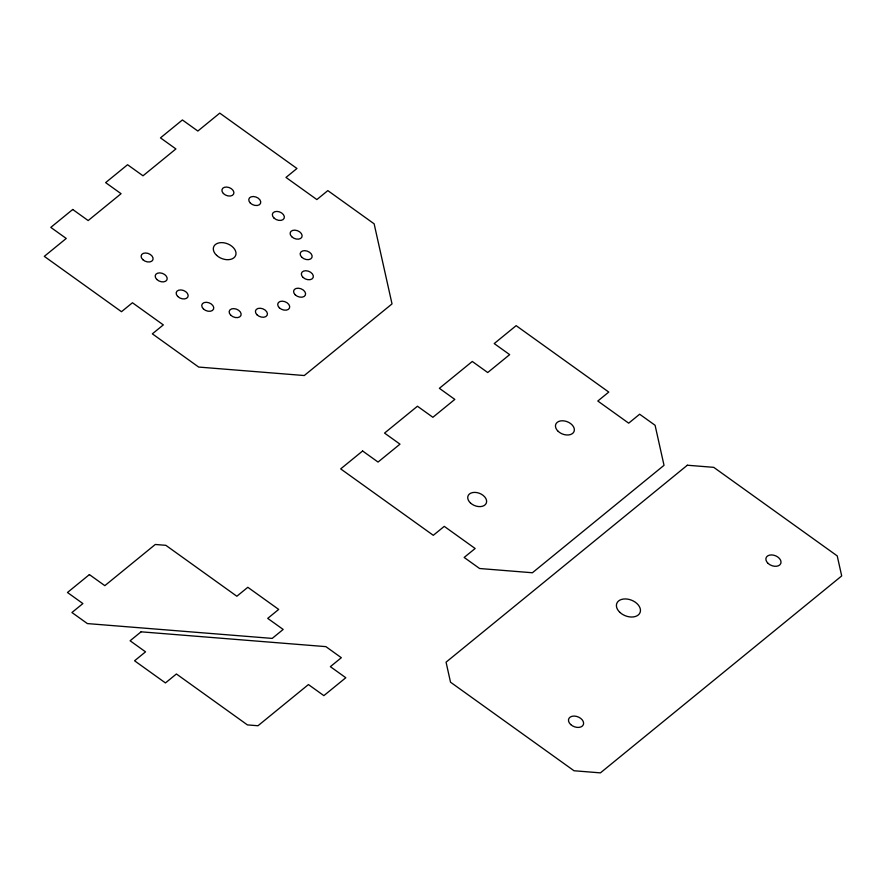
<?xml version="1.0" encoding="UTF-8"?>
<svg xmlns="http://www.w3.org/2000/svg" width="886" height="886" viewBox="0 0 886 886"><rect width="100%" height="100%" fill="white"/><g stroke="black" fill="none" stroke-linecap="round" stroke-linejoin="round"><path stroke-width="1.33" d="M72.73 209.484L50.801 227.392L66.24 238.456L44.3 256.364L121.482 311.706L132.446 302.757L163.323 324.896L152.359 333.845L198.663 367.059L304.275 375.531L392.022 303.909L374.136 223.826L327.831 190.612L316.867 199.571L285.99 177.433L296.954 168.484L219.772 113.131L197.844 131.039L182.405 119.964L160.477 137.873L175.904 148.937L143.011 175.793L127.573 164.73L105.633 182.627L121.072 193.702L88.168 220.559L72.73 209.484M89.397 574.593L67.469 592.49L82.896 603.565L71.932 612.514L87.371 623.578L272.201 638.407L283.166 629.448L267.727 618.384L278.691 609.424L247.825 587.296L236.85 596.245L165.848 545.322L155.283 544.48L104.836 585.657L89.397 574.593M141.073 631.818L130.109 640.777L145.537 651.841L134.572 660.79L165.449 682.929L176.414 673.98L247.415 724.903L257.981 725.745L308.428 684.568L323.866 695.632L345.806 677.735L330.367 666.66L341.331 657.711L325.893 646.636L141.073 631.818M362.618 450.985L340.678 468.893L433.298 535.31L444.263 526.362L475.14 548.5L464.164 557.449L479.603 568.513L532.408 572.755L664.024 465.327L655.086 425.28L639.648 414.216L628.683 423.165L597.806 401.026L608.771 392.077L516.15 325.66L494.222 343.569L509.66 354.633L487.721 372.541L472.282 361.466L439.378 388.323L454.817 399.398L432.889 417.295L417.45 406.231L384.546 433.088L399.985 444.152L378.045 462.06L362.618 450.985M687.337 465.228L446.057 662.174L450.52 682.198L574.017 770.754L600.42 772.869L841.7 575.922L837.226 555.899L713.739 467.343L687.337 465.228M619.945 612.425A12.493 8.373 21.5 0 0 640.057 612.58A12.493 8.373 21.5 0 0 625.317 598.936A12.493 8.373 21.5 0 0 619.945 612.425M570.695 724.549A7.874 5.272 21.5 0 0 583.365 724.648A7.874 5.272 21.5 0 0 574.073 716.065A7.874 5.272 21.5 0 0 570.695 724.549M768.107 563.418A7.874 5.272 21.5 0 0 780.776 563.518A7.874 5.272 21.5 0 0 771.485 554.924A7.874 5.272 21.5 0 0 768.107 563.418M470.477 502.993A9.835 6.601 21.5 0 0 486.314 503.126A9.835 6.601 21.5 0 0 474.708 492.383A9.835 6.601 21.5 0 0 470.477 502.993M558.213 431.382A9.835 6.601 21.5 0 0 574.05 431.504A9.835 6.601 21.5 0 0 562.444 420.772A9.835 6.601 21.5 0 0 558.213 431.382M216.627 255.356A11.806 7.919 21.5 0 0 235.632 255.511A11.806 7.919 21.5 0 0 221.699 242.62A11.806 7.919 21.5 0 0 216.627 255.356M223.394 193.513A6.246 4.186 21.5 0 0 233.605 194.089A6.246 4.186 21.5 0 0 226.716 187.046A6.246 4.186 21.5 0 0 223.394 193.513M250.361 203.093A6.246 4.186 21.5 0 0 260.506 203.47A6.246 4.186 21.5 0 0 253.418 196.515A6.246 4.186 21.5 0 0 250.361 203.093M274.062 218.111A6.246 4.186 21.5 0 0 284.151 218.277A6.246 4.186 21.5 0 0 276.864 211.411A6.246 4.186 21.5 0 0 274.062 218.111M291.649 236.651A6.246 4.186 21.5 0 0 301.849 237.171A6.246 4.186 21.5 0 0 294.894 230.15A6.246 4.186 21.5 0 0 291.649 236.651M301.794 257.272A6.246 4.186 21.5 0 0 311.916 257.582A6.246 4.186 21.5 0 0 304.773 250.66A6.246 4.186 21.5 0 0 301.794 257.272M303.101 277.462A6.246 4.186 21.5 0 0 313.157 277.562A6.246 4.186 21.5 0 0 305.814 270.728A6.246 4.186 21.5 0 0 303.101 277.462M295.149 294.75A6.246 4.186 21.5 0 0 305.316 295.204A6.246 4.186 21.5 0 0 298.316 288.205A6.246 4.186 21.5 0 0 295.149 294.75M279.367 307.819A6.246 4.186 21.5 0 0 289.478 308.073A6.246 4.186 21.5 0 0 282.28 301.174A6.246 4.186 21.5 0 0 279.367 307.819M256.896 314.696A6.246 4.186 21.5 0 0 267.118 315.305A6.246 4.186 21.5 0 0 260.251 308.239A6.246 4.186 21.5 0 0 256.896 314.696M230.737 315.183A6.246 4.186 21.5 0 0 240.892 315.593A6.246 4.186 21.5 0 0 233.838 308.616A6.246 4.186 21.5 0 0 230.737 315.183M203.437 308.959A6.246 4.186 21.5 0 0 213.537 309.159A6.246 4.186 21.5 0 0 206.272 302.281A6.246 4.186 21.5 0 0 203.437 308.959M177.676 296.422A6.246 4.186 21.5 0 0 187.876 296.965A6.246 4.186 21.5 0 0 180.965 289.932A6.246 4.186 21.5 0 0 177.676 296.422M156.811 279.478A6.246 4.186 21.5 0 0 166.956 279.821A6.246 4.186 21.5 0 0 159.834 272.877A6.246 4.186 21.5 0 0 156.811 279.478M142.834 259.687A6.246 4.186 21.5 0 0 152.901 259.831A6.246 4.186 21.5 0 0 145.592 252.986A6.246 4.186 21.5 0 0 142.834 259.687"/></g></svg>
